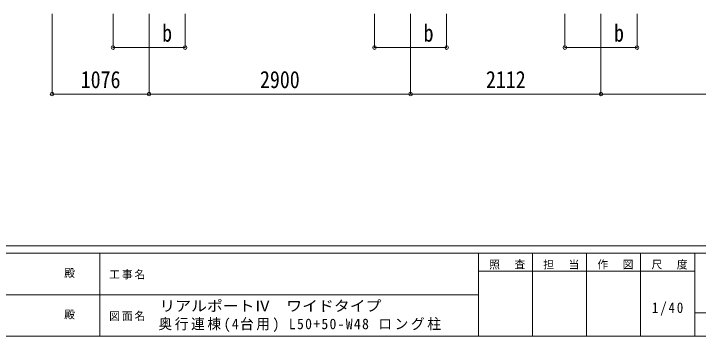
# Model space of a CAD drawing. Units: millimetres at full size, sheet at 1:40. Extents: x -11181 to 11305, y -7804 to 7716.
# Drawn here: x -1490 to 6103, y -7804 to -4232 of the extents above; entities that cross this region are included whole.
import ezdxf
from ezdxf.enums import TextEntityAlignment as Align

# ---------------------------------------------------------------- set-up
doc = ezdxf.new("R2010")
doc.units = ezdxf.units.MM
doc.header["$LTSCALE"] = 40
doc.header["$PDMODE"] = 32
doc.header["$PDSIZE"] = 40
doc.layers.add('0-A_寸法', color=6, linetype='Continuous', lineweight=9)
doc.layers.add('F-0_240', color=7, linetype='Continuous', lineweight=9)
doc.styles.add('ＭＳ ゴシック', font='')
doc.styles.get('ＭＳ ゴシック').set_extended_font_data('MS Gothic')

msp = doc.modelspace()

# ---------------------------------------------------------------- linework, layer by layer
at = {"layer": '0-A_寸法'}
for p, q in [((-1064.36, -5121.29), (-1064.36, -4231.89)), ((-388.37, -4606.3), (-388.37, -4231.89)), ((11.63, -5121.29), (11.63, -4231.89)), ((411.63, -4606.3), (411.63, -4231.89)), ((2511.63, -4606.3), (2511.63, -4231.89)), ((2911.63, -5121.29), (2911.63, -4231.89)), ((3311.63, -4606.3), (3311.63, -4231.89)), ((4623.63, -4606.3), (4623.63, -4231.89)), ((5023.63, -5121.29), (5023.63, -4231.89)), ((5423.63, -4606.3), (5423.63, -4231.89)), ((-388.37, -4606.3), (411.63, -4606.3)), ((2511.63, -4606.3), (3311.63, -4606.3)), ((4623.63, -4606.3), (5423.63, -4606.3)), ((-1064.36, -5121.29), (11.63, -5121.29)), ((11.63, -5121.29), (2911.63, -5121.29)), ((2911.63, -5121.29), (5023.63, -5121.29)), ((7923.63, -5121.29), (5023.63, -5121.29))]:
    msp.add_line(p, q, dxfattribs=at)
for p in [(-388.37, -4606.3), (411.63, -4606.3), (2511.63, -4606.3), (3311.63, -4606.3), (4623.63, -4606.3), (5423.63, -4606.3), (-1064.36, -5121.29), (11.63, -5121.29), (2911.63, -5121.29), (5023.63, -5121.29)]:
    msp.add_point(p, dxfattribs=at)
at = {"layer": 'F-0_240', "color": 5}
for p, q in [((-11180.61, -6803.54), (10739.39, -6803.54)), ((-11180.61, -6883.54), (7183.72, -6883.54)), ((-536.28, -6883.54), (-536.28, -7803.54)), ((3663.72, -6883.54), (3663.72, -7803.54)), ((4263.72, -6883.54), (4263.72, -7803.54)), ((4863.72, -6883.54), (4863.72, -7803.54)), ((5463.72, -6883.54), (5463.72, -7803.54)), ((6063.72, -6883.54), (6063.72, -7803.54)), ((3663.72, -7083.54), (6063.72, -7083.54)), ((-4536.28, -7343.54), (3663.72, -7343.54)), ((6063.72, -7543.54), (7183.72, -7543.54)), ((-11180.61, -7803.54), (10739.39, -7803.54))]:
    msp.add_line(p, q, dxfattribs=at)

# ---------------------------------------------------------------- texts
at = {"layer": '0-A_寸法', "color": 7, "style": 'ＭＳ ゴシック', "width": 0.85}
for s, p in [('b', (156.63, -4598.3)), ('b', (3056.63, -4598.3)), ('b', (5168.63, -4598.3)), ('1076', (-746.36, -5113.29)), ('2900', (1241.63, -5113.29)), ('2112', (3747.63, -5113.29))]:
    msp.add_text(s, height=190.6, dxfattribs=at).set_placement(p, align=Align.BOTTOM_LEFT)
at = {"layer": 'F-0_240', "style": 'ＭＳ ゴシック'}
for p in [(-930.57, -7173.54), (-930.57, -7633.54)]:
    msp.add_text('殿', height=87.98, dxfattribs=at).set_placement(p, align=Align.BOTTOM_LEFT)
at = {"layer": 'F-0_240', "style": 'ＭＳ ゴシック', "width": 1.1}
msp.add_text('リアルポートⅣ\u3000ワイドタイプ', height=117.3, dxfattribs=at).set_placement((124.97, -7561.39), align=Align.BOTTOM_LEFT)
at = {"layer": 'F-0_240', "attachment_point": 7, "style": 'ＭＳ ゴシック'}
for s, insert, char_height in [('\\T1.17;照\u3000査', (3783.72, -7063.54), 87.98), ('\\T1.17;担\u3000当', (4383.72, -7063.54), 87.98), ('\\T1.17;作\u3000図', (4983.72, -7063.54), 87.98), ('\\T1.17;尺\u3000度', (5583.72, -7063.54), 87.98), ('\\T1.17;工事名', (-430.81, -7173.54), 87.98), ('\\T1.28;\\W0.9;1/40', (5588.72, -7573.54), 117.3), ('\\T1.17;図面名', (-430.81, -7633.54), 87.98), ('\\T1.19;\\W0.95;奥行連棟(4台用)\\~L50+50-W48\\~ロング柱', (115.84, -7756.06), 117.3)]:
    msp.add_mtext(s, dxfattribs=dict(at, insert=insert, char_height=char_height))

doc.saveas('drawing.dxf')
